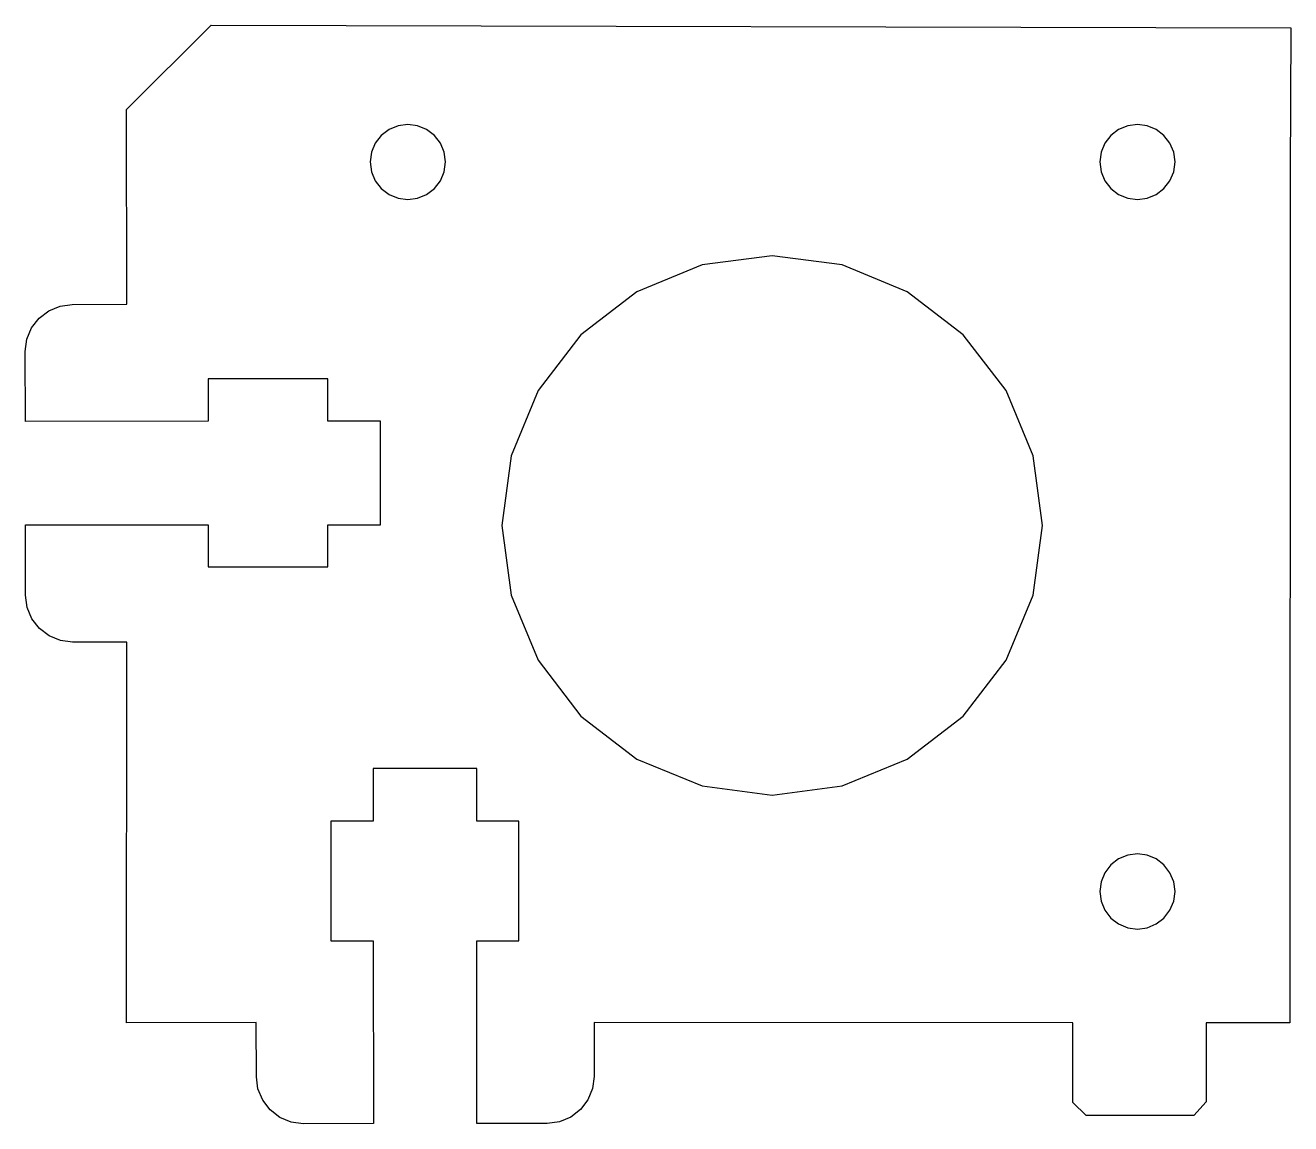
# Model space of a CAD drawing. Extents: x 169.3 to 223.1, y -122.2 to -75.4.
import ezdxf

# ---------------------------------------------------------------- set-up
doc = ezdxf.new("R2010")
doc.units = 0
doc.layers.add('Layer_1', color=7, linetype='CONTINUOUS')

msp = doc.modelspace()

# ---------------------------------------------------------------- linework, layer by layer
at = {"layer": 'Layer_1', "color": 5}
for p, q in [((173.593224, -79.001026), (177.192347, -75.417255)), ((177.192347, -75.417255), (223.13107, -75.528733)), ((223.13107, -75.528733), (223.11329, -81.726531)), ((173.599715, -87.28978), (173.593224, -79.001026)), ((223.11329, -81.726531), (223.091163, -117.862941)), ((169.872265, -87.879765), (170.286482, -87.562548)), ((170.286482, -87.562548), (170.768828, -87.363186)), ((170.768828, -87.363186), (171.28648, -87.295142)), ((171.28648, -87.295142), (173.599715, -87.28978)), ((169.354641, -88.774579), (169.554426, -88.293136)), ((169.554426, -88.293136), (169.872265, -87.879765)), ((169.286484, -89.291159), (169.354641, -88.774579)), ((169.289307, -92.276788), (169.286484, -89.291159)), ((182.158471, -90.468308), (177.068678, -90.468308)), ((177.068678, -90.468308), (177.068678, -92.268321)), ((182.158471, -92.268321), (182.158471, -90.468308)), ((177.068678, -92.268321), (169.289307, -92.276788)), ((184.407246, -92.268321), (182.158471, -92.268321)), ((184.407246, -96.668278), (184.407246, -92.268321)), ((169.295685, -96.672229), (177.068678, -96.668278)), ((169.299072, -99.670248), (169.295685, -96.672229)), ((177.068678, -96.668278), (177.068678, -98.468263)), ((182.158471, -98.468263), (182.158471, -96.668278)), ((182.158471, -96.668278), (184.407246, -96.668278)), ((177.068678, -98.468263), (182.158471, -98.468263)), ((169.3672, -100.186856), (169.299072, -99.670248)), ((169.567013, -100.66827), (169.3672, -100.186856)), ((169.884824, -101.081641), (169.567013, -100.66827)), ((170.299041, -101.398859), (169.884824, -101.081641)), ((170.781387, -101.598221), (170.299041, -101.398859)), ((171.299039, -101.666264), (170.781387, -101.598221)), ((173.599658, -101.660902), (171.299039, -101.666264)), ((173.593732, -117.863167), (173.599658, -101.660902)), ((188.492779, -107.037546), (184.092822, -107.037546)), ((184.092822, -107.037546), (184.092822, -109.286321)), ((188.492779, -109.286321), (188.492779, -107.037546)), ((184.092822, -109.286321), (182.292808, -109.286321)), ((182.292808, -109.286321), (182.292808, -114.376114)), ((190.292764, -109.286321), (188.492779, -109.286321)), ((190.292764, -114.376114), (190.292764, -109.286321)), ((182.292808, -114.376114), (184.092822, -114.376114)), ((184.092822, -114.376114), (184.101288, -122.155485)), ((188.49673, -122.149107), (188.492779, -114.376114)), ((188.492779, -114.376114), (190.292764, -114.376114)), ((179.106661, -117.851032), (173.593732, -117.863167)), ((179.119643, -120.158311), (179.106661, -117.851032)), ((213.865629, -117.862941), (193.490765, -117.851088)), ((193.490765, -117.851088), (193.490765, -120.145752)), ((213.862807, -121.249608), (213.865629, -117.862941)), ((223.091163, -117.862941), (219.53299, -117.862941)), ((219.53299, -117.862941), (219.53299, -121.231969)), ((179.187687, -120.675963), (179.119643, -120.158311)), ((193.490765, -120.145752), (193.422722, -120.663404)), ((179.387048, -121.158309), (179.187687, -120.675963)), ((193.22336, -121.14575), (192.906142, -121.559968)), ((193.422722, -120.663404), (193.22336, -121.14575)), ((179.704266, -121.572527), (179.387048, -121.158309)), ((180.117637, -121.890365), (179.704266, -121.572527)), ((192.906142, -121.559968), (192.492771, -121.877778)), ((214.430864, -121.814052), (213.862807, -121.249608)), ((219.53299, -121.231969), (219.005771, -121.814052)), ((180.59908, -122.09015), (180.117637, -121.890365)), ((181.11566, -122.158307), (180.59908, -122.09015)), ((184.101288, -122.155485), (181.11566, -122.158307)), ((191.494749, -122.14572), (188.49673, -122.149107)), ((192.011356, -122.077592), (191.494749, -122.14572)), ((192.492771, -121.877778), (192.011356, -122.077592)), ((219.005771, -121.814052), (214.430864, -121.814052))]:
    msp.add_line(p, q, dxfattribs=at)
at = {"layer": 'Layer_1', "color": 7}
for p, q in [((185.563877, -79.635716), (185.149772, -79.690128)), ((185.977982, -79.690128), (185.563877, -79.635716)), ((216.608321, -79.635716), (216.194217, -79.690128)), ((217.022426, -79.690128), (216.608321, -79.635716)), ((184.432504, -80.103442), (184.17825, -80.43415)), ((184.763862, -79.849668), (184.432504, -80.103442)), ((185.149772, -79.690128), (184.763862, -79.849668)), ((186.363864, -79.849668), (185.977982, -79.690128)), ((186.695221, -80.103442), (186.363864, -79.849668)), ((186.949503, -80.43415), (186.695221, -80.103442)), ((215.476949, -80.103442), (215.222695, -80.43415)), ((215.808306, -79.849668), (215.476949, -80.103442)), ((216.194217, -79.690128), (215.808306, -79.849668)), ((217.408308, -79.849668), (217.022426, -79.690128)), ((217.739666, -80.103442), (217.408308, -79.849668)), ((217.993948, -80.43415), (217.739666, -80.103442)), ((184.17825, -80.43415), (184.0184, -80.819243)), ((187.109326, -80.819243), (186.949503, -80.43415)), ((215.222695, -80.43415), (215.062844, -80.819243)), ((218.15377, -80.819243), (217.993948, -80.43415)), ((184.0184, -80.819243), (183.963903, -81.232557)), ((183.963903, -81.232557), (184.0184, -81.645815)), ((187.163851, -81.232557), (187.109326, -80.819243)), ((187.109326, -81.645815), (187.163851, -81.232557)), ((215.062844, -80.819243), (215.008347, -81.232557)), ((215.008347, -81.232557), (215.062844, -81.645815)), ((218.208296, -81.232557), (218.15377, -80.819243)), ((218.15377, -81.645815), (218.208296, -81.232557)), ((184.0184, -81.645815), (184.17825, -82.030936)), ((186.949503, -82.030936), (187.109326, -81.645815)), ((215.062844, -81.645815), (215.222695, -82.030936)), ((217.993948, -82.030936), (218.15377, -81.645815)), ((184.17825, -82.030936), (184.432504, -82.361644)), ((184.432504, -82.361644), (184.763862, -82.615418)), ((186.363864, -82.615418), (186.695221, -82.361644)), ((186.695221, -82.361644), (186.949503, -82.030936)), ((215.222695, -82.030936), (215.476949, -82.361644)), ((215.476949, -82.361644), (215.808306, -82.615418)), ((217.408308, -82.615418), (217.739666, -82.361644)), ((217.739666, -82.361644), (217.993948, -82.030936)), ((184.763862, -82.615418), (185.149772, -82.77493)), ((185.149772, -82.77493), (185.563877, -82.829342)), ((185.563877, -82.829342), (185.977982, -82.77493)), ((185.977982, -82.77493), (186.363864, -82.615418)), ((215.808306, -82.615418), (216.194217, -82.77493)), ((216.194217, -82.77493), (216.608321, -82.829342)), ((216.608321, -82.829342), (217.022426, -82.77493)), ((217.022426, -82.77493), (217.408308, -82.615418)), ((201.063719, -85.224534), (198.087347, -85.615609)), ((204.040119, -85.615609), (201.063719, -85.224534)), ((198.087347, -85.615609), (195.31378, -86.762165)), ((206.813686, -86.762165), (204.040119, -85.615609)), ((195.31378, -86.762165), (192.932078, -88.586083)), ((209.195388, -88.586083), (206.813686, -86.762165)), ((192.932078, -88.586083), (191.10452, -90.963043)), ((211.022974, -90.963043), (209.195388, -88.586083)), ((191.10452, -90.963043), (189.955678, -93.731079)), ((212.171788, -93.731079), (211.022974, -90.963043)), ((189.955678, -93.731079), (189.563841, -96.701552)), ((212.563654, -96.701552), (212.171788, -93.731079)), ((189.563841, -96.701552), (189.955678, -99.672026)), ((212.171788, -99.672026), (212.563654, -96.701552)), ((189.955678, -99.672026), (191.10452, -102.440061)), ((211.022974, -102.440061), (212.171788, -99.672026)), ((191.10452, -102.440061), (192.932078, -104.81705)), ((209.195388, -104.81705), (211.022974, -102.440061)), ((192.932078, -104.81705), (195.31378, -106.640939)), ((206.813686, -106.640939), (209.195388, -104.81705)), ((195.31378, -106.640939), (198.087347, -107.787523)), ((204.040119, -107.787523), (206.813686, -106.640939)), ((198.087347, -107.787523), (201.063719, -108.17857)), ((201.063719, -108.17857), (204.040119, -107.787523)), ((215.808306, -110.894113), (215.476949, -111.147887)), ((216.194217, -110.734572), (215.808306, -110.894113)), ((216.608321, -110.68016), (216.194217, -110.734572)), ((217.022426, -110.734572), (216.608321, -110.68016)), ((217.408308, -110.894113), (217.022426, -110.734572)), ((217.739666, -111.147887), (217.408308, -110.894113)), ((215.476949, -111.147887), (215.222695, -111.478595)), ((217.993948, -111.478595), (217.739666, -111.147887)), ((215.062844, -111.863687), (215.008347, -112.277002)), ((215.222695, -111.478595), (215.062844, -111.863687)), ((218.15377, -111.863687), (217.993948, -111.478595)), ((218.208296, -112.277002), (218.15377, -111.863687)), ((215.008347, -112.277002), (215.062844, -112.69026)), ((218.15377, -112.69026), (218.208296, -112.277002)), ((215.062844, -112.69026), (215.222695, -113.07538)), ((217.993948, -113.07538), (218.15377, -112.69026)), ((215.222695, -113.07538), (215.476949, -113.406088)), ((215.476949, -113.406088), (215.808306, -113.659862)), ((217.408308, -113.659862), (217.739666, -113.406088)), ((217.739666, -113.406088), (217.993948, -113.07538)), ((215.808306, -113.659862), (216.194217, -113.819374)), ((216.194217, -113.819374), (216.608321, -113.873787)), ((216.608321, -113.873787), (217.022426, -113.819374)), ((217.022426, -113.819374), (217.408308, -113.659862))]:
    msp.add_line(p, q, dxfattribs=at)

doc.saveas('drawing.dxf')
